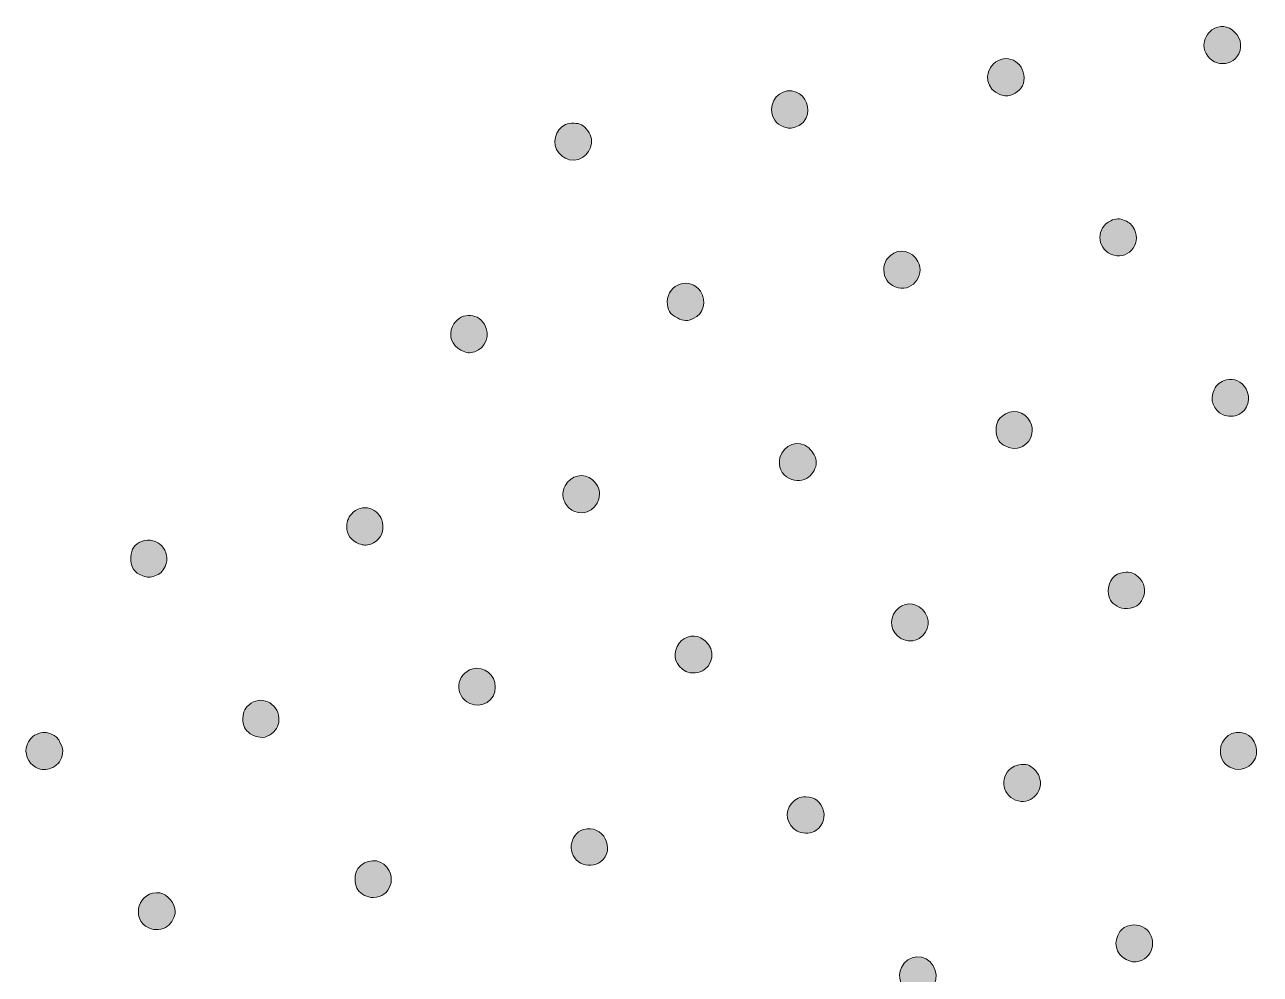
# Model space of a CAD drawing. Extents: x 0 to 500, y 2 to 498.
# Drawn here: x 7.8 to 119.1, y 412.1 to 497.6 of the extents above; entities that cross this region are included whole.
import ezdxf

# ---------------------------------------------------------------- set-up
doc = ezdxf.new("R2010")
doc.units = 0
doc.header["$MEASUREMENT"] = 0
doc.layers.add('LAYER_1', color=7, linetype='Continuous', lineweight=0)

# ---------------------------------------------------------------- blocks, each defined once
blk = doc.blocks.new('Block_0')
at = {"layer": 'LAYER_1', "true_color": 0x000000, "transparency": 33554687}
h = blk.add_hatch(color=18, dxfattribs=at)
h.dxf.hatch_style = 2
edge = h.paths.add_edge_path()
edge.add_spline(control_points=[(116.82, 496.91), (116.23, 497.5), (115.48, 497.57), (114.78, 497.1), (114.4, 496.85), (114.05, 496.18), (114.05, 495.73), (114.05, 495.03), (114.57, 494.34), (115.24, 494.13), (115.88, 493.94), (116.68, 494.19), (117.03, 494.68), (117.55, 495.41), (117.47, 496.26), (116.82, 496.91)], knot_values=[0, 0, 0, 0, 1, 1, 1, 2, 2, 2, 3, 3, 3, 4, 4, 4, 5, 5, 5, 5], degree=3, periodic=0)
h = blk.add_hatch(color=18, dxfattribs=at)
h.dxf.hatch_style = 2
edge = h.paths.add_edge_path()
edge.add_spline(control_points=[(97.86, 492.78), (97.86, 494.29), (96.19, 495.07), (95.11, 494.06), (94.19, 493.2), (94.5, 491.7), (95.67, 491.28), (96.15, 491.11), (96.39, 491.11), (96.81, 491.29), (97.5, 491.57), (97.86, 492.09), (97.86, 492.78)], knot_values=[0, 0, 0, 0, 1, 1, 1, 2, 2, 2, 3, 3, 3, 4, 4, 4, 4], degree=3, periodic=0)
h = blk.add_hatch(color=18, dxfattribs=at)
h.dxf.hatch_style = 2
edge = h.paths.add_edge_path()
edge.add_spline(control_points=[(77.3, 488.38), (77.75, 488.53), (77.99, 488.75), (78.22, 489.19), (78.64, 490.02), (78.2, 491.18), (77.34, 491.51), (76.24, 491.92), (75.12, 491.13), (75.12, 489.94), (75.12, 489.17), (75.49, 488.63), (76.21, 488.38), (76.21, 488.38), (76.21, 488.38), (76.21, 488.38), (76.66, 488.22), (76.85, 488.22), (77.3, 488.38)], knot_values=[0, 0, 0, 0, 1, 1, 1, 2, 2, 2, 3, 3, 3, 4, 4, 4, 5, 5, 5, 6, 6, 6, 6], degree=3, periodic=0)
h = blk.add_hatch(color=18, dxfattribs=at)
h.dxf.hatch_style = 2
edge = h.paths.add_edge_path()
edge.add_spline(control_points=[(58.88, 487.31), (58.81, 487.75), (58.37, 488.37), (58, 488.56), (57.66, 488.74), (56.97, 488.75), (56.56, 488.58), (55.61, 488.18), (55.28, 486.8), (55.96, 486.03), (56.27, 485.67), (56.5, 485.53), (56.92, 485.42), (56.92, 485.42), (56.92, 485.42), (56.92, 485.42), (58.01, 485.16), (59.07, 486.18), (58.88, 487.31)], knot_values=[0, 0, 0, 0, 1, 1, 1, 2, 2, 2, 3, 3, 3, 4, 4, 4, 5, 5, 5, 6, 6, 6, 6], degree=3, periodic=0)
h = blk.add_hatch(color=18, dxfattribs=at)
h.dxf.hatch_style = 2
edge = h.paths.add_edge_path()
edge.add_spline(control_points=[(106.91, 479.95), (106.46, 480.14), (106.13, 480.13), (105.66, 479.92), (104.36, 479.33), (104.37, 477.5), (105.67, 476.91), (107.09, 476.26), (108.5, 477.75), (107.79, 479.14), (107.57, 479.57), (107.36, 479.77), (106.91, 479.95)], knot_values=[0, 0, 0, 0, 1, 1, 1, 2, 2, 2, 3, 3, 3, 4, 4, 4, 4], degree=3, periodic=0)
h = blk.add_hatch(color=18, dxfattribs=at)
h.dxf.hatch_style = 2
edge = h.paths.add_edge_path()
edge.add_spline(control_points=[(85.83, 476.8), (85.38, 476.41), (85.23, 476.08), (85.23, 475.51), (85.23, 474.78), (85.56, 474.28), (86.26, 473.98), (87.63, 473.38), (89.01, 474.92), (88.29, 476.26), (87.77, 477.23), (86.61, 477.49), (85.83, 476.8)], knot_values=[0, 0, 0, 0, 1, 1, 1, 2, 2, 2, 3, 3, 3, 4, 4, 4, 4], degree=3, periodic=0)
h = blk.add_hatch(color=18, dxfattribs=at)
h.dxf.hatch_style = 2
edge = h.paths.add_edge_path()
edge.add_spline(control_points=[(68.7, 473.57), (67.82, 474.91), (65.75, 474.26), (65.72, 472.63), (65.71, 471.92), (65.98, 471.49), (66.63, 471.17), (67.19, 470.88), (67.54, 470.87), (68.06, 471.11), (69, 471.53), (69.3, 472.67), (68.7, 473.57)], knot_values=[0, 0, 0, 0, 1, 1, 1, 2, 2, 2, 3, 3, 3, 4, 4, 4, 4], degree=3, periodic=0)
h = blk.add_hatch(color=18, dxfattribs=at)
h.dxf.hatch_style = 2
edge = h.paths.add_edge_path()
edge.add_spline(control_points=[(49.25, 470.6), (48.57, 471.75), (46.95, 471.65), (46.38, 470.41), (45.99, 469.57), (46.3, 468.71), (47.13, 468.28), (47.69, 468), (47.89, 467.98), (48.37, 468.13), (49.38, 468.47), (49.81, 469.65), (49.25, 470.6)], knot_values=[0, 0, 0, 0, 1, 1, 1, 2, 2, 2, 3, 3, 3, 4, 4, 4, 4], degree=3, periodic=0)
h = blk.add_hatch(color=18, dxfattribs=at)
h.dxf.hatch_style = 2
edge = h.paths.add_edge_path()
edge.add_spline(control_points=[(117.85, 464.79), (117.45, 465.47), (116.77, 465.77), (116.08, 465.59), (115.53, 465.44), (115.18, 465.16), (114.97, 464.71), (114.56, 463.8), (114.89, 462.88), (115.78, 462.46), (116.16, 462.28), (116.8, 462.29), (117.2, 462.47), (118.01, 462.86), (118.33, 463.97), (117.85, 464.79)], knot_values=[0, 0, 0, 0, 1, 1, 1, 2, 2, 2, 3, 3, 3, 4, 4, 4, 5, 5, 5, 5], degree=3, periodic=0)
h = blk.add_hatch(color=18, dxfattribs=at)
h.dxf.hatch_style = 2
edge = h.paths.add_edge_path()
edge.add_spline(control_points=[(95.85, 462.31), (95.45, 461.96), (95.3, 461.51), (95.35, 460.87), (95.4, 460.27), (95.66, 459.88), (96.2, 459.62), (97.66, 458.89), (99.12, 460.35), (98.41, 461.83), (97.93, 462.81), (96.69, 463.05), (95.85, 462.31)], knot_values=[0, 0, 0, 0, 1, 1, 1, 2, 2, 2, 3, 3, 3, 4, 4, 4, 4], degree=3, periodic=0)
h = blk.add_hatch(color=18, dxfattribs=at)
h.dxf.hatch_style = 2
edge = h.paths.add_edge_path()
edge.add_spline(control_points=[(79.14, 458.15), (79.14, 458.57), (78.84, 459.14), (78.46, 459.48), (77.57, 460.26), (76.16, 459.78), (75.87, 458.6), (75.67, 457.77), (75.98, 457.09), (76.73, 456.71), (77.29, 456.43), (77.97, 456.48), (78.44, 456.84), (78.83, 457.13), (79.14, 457.72), (79.14, 458.15)], knot_values=[0, 0, 0, 0, 1, 1, 1, 2, 2, 2, 3, 3, 3, 4, 4, 4, 5, 5, 5, 5], degree=3, periodic=0)
h = blk.add_hatch(color=18, dxfattribs=at)
h.dxf.hatch_style = 2
edge = h.paths.add_edge_path()
edge.add_spline(control_points=[(58.98, 456.59), (58.21, 457.28), (57.01, 457.01), (56.52, 456.05), (56.27, 455.56), (56.25, 455.15), (56.45, 454.67), (56.65, 454.21), (56.85, 454), (57.29, 453.79), (58.38, 453.27), (59.63, 454.09), (59.61, 455.31), (59.61, 455.83), (59.42, 456.21), (58.98, 456.59)], knot_values=[0, 0, 0, 0, 1, 1, 1, 2, 2, 2, 3, 3, 3, 4, 4, 4, 5, 5, 5, 5], degree=3, periodic=0)
h = blk.add_hatch(color=18, dxfattribs=at)
h.dxf.hatch_style = 2
edge = h.paths.add_edge_path()
edge.add_spline(control_points=[(39.01, 450.82), (39.74, 451.07), (40.16, 451.7), (40.1, 452.5), (40, 453.9), (38.46, 454.58), (37.44, 453.68), (37.03, 453.33), (36.85, 452.92), (36.85, 452.4), (36.85, 451.67), (37.25, 451.1), (37.94, 450.85), (37.94, 450.85), (37.94, 450.85), (37.94, 450.85), (38.38, 450.69), (38.6, 450.69), (39.01, 450.82)], knot_values=[0, 0, 0, 0, 1, 1, 1, 2, 2, 2, 3, 3, 3, 4, 4, 4, 5, 5, 5, 6, 6, 6, 6], degree=3, periodic=0)
h = blk.add_hatch(color=18, dxfattribs=at)
h.dxf.hatch_style = 2
edge = h.paths.add_edge_path()
edge.add_spline(control_points=[(19.56, 447.95), (20.03, 448.12), (20.27, 448.34), (20.48, 448.8), (21.12, 450.18), (19.79, 451.59), (18.36, 451.05), (17.75, 450.81), (17.45, 450.37), (17.4, 449.64), (17.34, 448.79), (17.7, 448.23), (18.47, 447.95), (18.47, 447.95), (18.47, 447.95), (18.47, 447.95), (18.92, 447.79), (19.11, 447.79), (19.56, 447.95)], knot_values=[0, 0, 0, 0, 1, 1, 1, 2, 2, 2, 3, 3, 3, 4, 4, 4, 5, 5, 5, 6, 6, 6, 6], degree=3, periodic=0)
h = blk.add_hatch(color=18, dxfattribs=at)
h.dxf.hatch_style = 2
edge = h.paths.add_edge_path()
edge.add_spline(control_points=[(108.53, 445.89), (108.87, 446.63), (108.72, 447.36), (108.12, 447.88), (107.71, 448.24), (107.45, 448.32), (106.84, 448.26), (105.98, 448.18), (105.44, 447.53), (105.44, 446.57), (105.44, 445.96), (105.69, 445.53), (106.24, 445.22), (106.54, 445.04), (106.72, 445.01), (107.17, 445.03), (107.86, 445.07), (108.28, 445.33), (108.53, 445.89)], knot_values=[0, 0, 0, 0, 1, 1, 1, 2, 2, 2, 3, 3, 3, 4, 4, 4, 5, 5, 5, 6, 6, 6, 6], degree=3, periodic=0)
h = blk.add_hatch(color=18, dxfattribs=at)
h.dxf.hatch_style = 2
edge = h.paths.add_edge_path()
edge.add_spline(control_points=[(88.41, 442.32), (89.37, 442.96), (89.49, 444.13), (88.7, 444.93), (87.99, 445.63), (86.96, 445.58), (86.31, 444.82), (85.64, 444.01), (85.85, 442.84), (86.77, 442.32), (86.77, 442.32), (86.77, 442.32), (86.77, 442.32), (87.28, 442.03), (87.99, 442.03), (88.41, 442.32)], knot_values=[0, 0, 0, 0, 1, 1, 1, 2, 2, 2, 3, 3, 3, 4, 4, 4, 5, 5, 5, 5], degree=3, periodic=0)
h = blk.add_hatch(color=18, dxfattribs=at)
h.dxf.hatch_style = 2
edge = h.paths.add_edge_path()
edge.add_spline(control_points=[(68.75, 442.37), (67.98, 442.76), (67.01, 442.42), (66.61, 441.61), (66.18, 440.71), (66.47, 439.86), (67.4, 439.36), (67.84, 439.12), (68.65, 439.2), (69.07, 439.52), (70.08, 440.28), (69.91, 441.78), (68.75, 442.37)], knot_values=[0, 0, 0, 0, 1, 1, 1, 2, 2, 2, 3, 3, 3, 4, 4, 4, 4], degree=3, periodic=0)
h = blk.add_hatch(color=18, dxfattribs=at)
h.dxf.hatch_style = 2
edge = h.paths.add_edge_path()
edge.add_spline(control_points=[(48.19, 439.58), (46.66, 439.17), (46.49, 437.15), (47.93, 436.48), (49.03, 435.97), (50.23, 436.74), (50.23, 437.95), (50.22, 439.06), (49.22, 439.86), (48.19, 439.58)], knot_values=[0, 0, 0, 0, 1, 1, 1, 2, 2, 2, 3, 3, 3, 3], degree=3, periodic=0)
h = blk.add_hatch(color=18, dxfattribs=at)
h.dxf.hatch_style = 2
edge = h.paths.add_edge_path()
edge.add_spline(control_points=[(30.74, 435.16), (30.63, 436.56), (29.06, 437.25), (28.05, 436.34), (27.59, 435.92), (27.46, 435.59), (27.5, 434.92), (27.55, 434.25), (27.75, 433.95), (28.38, 433.63), (29, 433.31), (29.59, 433.35), (30.08, 433.74), (30.59, 434.16), (30.78, 434.57), (30.74, 435.16)], knot_values=[0, 0, 0, 0, 1, 1, 1, 2, 2, 2, 3, 3, 3, 4, 4, 4, 5, 5, 5, 5], degree=3, periodic=0)
h = blk.add_hatch(color=18, dxfattribs=at)
h.dxf.hatch_style = 2
edge = h.paths.add_edge_path()
edge.add_spline(control_points=[(117.76, 433.77), (116.68, 434.18), (115.54, 433.37), (115.54, 432.2), (115.54, 431.43), (115.92, 430.9), (116.63, 430.63), (117.3, 430.39), (118.05, 430.62), (118.5, 431.21), (119.13, 432.04), (118.74, 433.4), (117.76, 433.77)], knot_values=[0, 0, 0, 0, 1, 1, 1, 2, 2, 2, 3, 3, 3, 4, 4, 4, 4], degree=3, periodic=0)
h = blk.add_hatch(color=18, dxfattribs=at)
h.dxf.hatch_style = 2
edge = h.paths.add_edge_path()
edge.add_spline(control_points=[(11.26, 431.96), (11.31, 432.31), (11.28, 432.47), (11.05, 432.91), (10.84, 433.34), (10.7, 433.49), (10.37, 433.66), (9.86, 433.92), (9.42, 433.93), (8.9, 433.69), (8.45, 433.49), (8.07, 432.98), (7.98, 432.46), (7.84, 431.72), (8.35, 430.85), (9.06, 430.62), (9.57, 430.46), (9.92, 430.49), (10.37, 430.71), (10.87, 430.97), (11.17, 431.4), (11.26, 431.96)], knot_values=[0, 0, 0, 0, 1, 1, 1, 2, 2, 2, 3, 3, 3, 4, 4, 4, 5, 5, 5, 6, 6, 6, 7, 7, 7, 7], degree=3, periodic=0)
h = blk.add_hatch(color=18, dxfattribs=at)
h.dxf.hatch_style = 2
edge = h.paths.add_edge_path()
edge.add_spline(control_points=[(98.18, 430.93), (97.73, 431.05), (97.04, 430.92), (96.69, 430.65), (95.55, 429.78), (95.94, 428.03), (97.34, 427.69), (98.58, 427.38), (99.69, 428.68), (99.22, 429.89), (99.05, 430.34), (98.55, 430.84), (98.18, 430.93)], knot_values=[0, 0, 0, 0, 1, 1, 1, 2, 2, 2, 3, 3, 3, 4, 4, 4, 4], degree=3, periodic=0)
h = blk.add_hatch(color=18, dxfattribs=at)
h.dxf.hatch_style = 2
edge = h.paths.add_edge_path()
edge.add_spline(control_points=[(79.79, 426.78), (79.57, 427.61), (79.01, 428.07), (78.21, 428.07), (77.64, 428.07), (77.31, 427.92), (76.92, 427.47), (76.24, 426.7), (76.47, 425.54), (77.41, 424.97), (77.76, 424.76), (78.57, 424.74), (78.95, 424.93), (79.61, 425.27), (79.98, 426.09), (79.79, 426.78)], knot_values=[0, 0, 0, 0, 1, 1, 1, 2, 2, 2, 3, 3, 3, 4, 4, 4, 5, 5, 5, 5], degree=3, periodic=0)
h = blk.add_hatch(color=18, dxfattribs=at)
h.dxf.hatch_style = 2
edge = h.paths.add_edge_path()
edge.add_spline(control_points=[(58.17, 425.12), (56.84, 424.71), (56.67, 422.76), (57.91, 422.1), (58.47, 421.8), (59.23, 421.84), (59.7, 422.2), (61.16, 423.31), (59.92, 425.66), (58.17, 425.12)], knot_values=[0, 0, 0, 0, 1, 1, 1, 2, 2, 2, 3, 3, 3, 3], degree=3, periodic=0)
h = blk.add_hatch(color=18, dxfattribs=at)
h.dxf.hatch_style = 2
edge = h.paths.add_edge_path()
edge.add_spline(control_points=[(38.11, 421.88), (37.72, 421.54), (37.56, 421.09), (37.61, 420.45), (37.66, 419.84), (37.92, 419.45), (38.46, 419.19), (39.93, 418.46), (41.39, 419.92), (40.67, 421.4), (40.19, 422.39), (38.95, 422.62), (38.11, 421.88)], knot_values=[0, 0, 0, 0, 1, 1, 1, 2, 2, 2, 3, 3, 3, 4, 4, 4, 4], degree=3, periodic=0)
h = blk.add_hatch(color=18, dxfattribs=at)
h.dxf.hatch_style = 2
edge = h.paths.add_edge_path()
edge.add_spline(control_points=[(21.4, 417.73), (21.4, 418.44), (20.7, 419.3), (20.02, 419.41), (18.14, 419.73), (17.29, 417.07), (19.01, 416.26), (19.56, 416.01), (20.25, 416.07), (20.71, 416.42), (21.09, 416.71), (21.4, 417.3), (21.4, 417.73)], knot_values=[0, 0, 0, 0, 1, 1, 1, 2, 2, 2, 3, 3, 3, 4, 4, 4, 4], degree=3, periodic=0)
h = blk.add_hatch(color=18, dxfattribs=at)
h.dxf.hatch_style = 2
edge = h.paths.add_edge_path()
edge.add_spline(control_points=[(108.53, 416.37), (107.85, 416.71), (106.9, 416.51), (106.49, 415.94), (105.84, 415.03), (106.09, 413.91), (107.05, 413.43), (107.62, 413.15), (107.97, 413.13), (108.49, 413.37), (109.73, 413.93), (109.76, 415.74), (108.53, 416.37)], knot_values=[0, 0, 0, 0, 1, 1, 1, 2, 2, 2, 3, 3, 3, 4, 4, 4, 4], degree=3, periodic=0)
h = blk.add_hatch(color=18, dxfattribs=at)
h.dxf.hatch_style = 2
edge = h.paths.add_edge_path()
edge.add_spline(control_points=[(89.68, 412.85), (89.01, 413.99), (87.36, 413.9), (86.81, 412.69), (86.42, 411.83), (86.72, 410.97), (87.56, 410.54), (87.99, 410.32), (88.16, 410.29), (88.5, 410.33), (89.7, 410.49), (90.31, 411.78), (89.68, 412.85)], knot_values=[0, 0, 0, 0, 1, 1, 1, 2, 2, 2, 3, 3, 3, 4, 4, 4, 4], degree=3, periodic=0)
at = {"layer": 'LAYER_1'}
for points, knots in [([(116.82, 496.91), (116.23, 497.5), (115.48, 497.57), (114.78, 497.1), (114.4, 496.85), (114.05, 496.18), (114.05, 495.73), (114.05, 495.03), (114.57, 494.34), (115.24, 494.13), (115.88, 493.94), (116.68, 494.19), (117.03, 494.68), (117.55, 495.41), (117.47, 496.26), (116.82, 496.91)], [0, 0, 0, 0, 1, 1, 1, 2, 2, 2, 3, 3, 3, 4, 4, 4, 5, 5, 5, 5]), ([(97.86, 492.78), (97.86, 494.29), (96.19, 495.07), (95.11, 494.06), (94.19, 493.2), (94.5, 491.7), (95.67, 491.28), (96.15, 491.11), (96.39, 491.11), (96.81, 491.29), (97.5, 491.57), (97.86, 492.09), (97.86, 492.78)], [0, 0, 0, 0, 1, 1, 1, 2, 2, 2, 3, 3, 3, 4, 4, 4, 4]), ([(77.3, 488.38), (77.75, 488.53), (77.99, 488.75), (78.22, 489.19), (78.64, 490.02), (78.2, 491.18), (77.34, 491.51), (76.24, 491.92), (75.12, 491.13), (75.12, 489.94), (75.12, 489.17), (75.49, 488.63), (76.21, 488.38), (76.21, 488.38), (76.21, 488.38), (76.21, 488.38), (76.66, 488.22), (76.85, 488.22), (77.3, 488.38)], [0, 0, 0, 0, 1, 1, 1, 2, 2, 2, 3, 3, 3, 4, 4, 4, 5, 5, 5, 6, 6, 6, 6]), ([(58.88, 487.31), (58.81, 487.75), (58.37, 488.37), (58, 488.56), (57.66, 488.74), (56.97, 488.75), (56.56, 488.58), (55.61, 488.18), (55.28, 486.8), (55.96, 486.03), (56.27, 485.67), (56.5, 485.53), (56.92, 485.42), (56.92, 485.42), (56.92, 485.42), (56.92, 485.42), (58.01, 485.16), (59.07, 486.18), (58.88, 487.31)], [0, 0, 0, 0, 1, 1, 1, 2, 2, 2, 3, 3, 3, 4, 4, 4, 5, 5, 5, 6, 6, 6, 6]), ([(106.91, 479.95), (106.46, 480.14), (106.13, 480.13), (105.66, 479.92), (104.36, 479.33), (104.37, 477.5), (105.67, 476.91), (107.09, 476.26), (108.5, 477.75), (107.79, 479.14), (107.57, 479.57), (107.36, 479.77), (106.91, 479.95)], [0, 0, 0, 0, 1, 1, 1, 2, 2, 2, 3, 3, 3, 4, 4, 4, 4]), ([(85.83, 476.8), (85.38, 476.41), (85.23, 476.08), (85.23, 475.51), (85.23, 474.78), (85.56, 474.28), (86.26, 473.98), (87.63, 473.38), (89.01, 474.92), (88.29, 476.26), (87.77, 477.23), (86.61, 477.49), (85.83, 476.8)], [0, 0, 0, 0, 1, 1, 1, 2, 2, 2, 3, 3, 3, 4, 4, 4, 4]), ([(68.7, 473.57), (67.82, 474.91), (65.75, 474.26), (65.72, 472.63), (65.71, 471.92), (65.98, 471.49), (66.63, 471.17), (67.19, 470.88), (67.54, 470.87), (68.06, 471.11), (69, 471.53), (69.3, 472.67), (68.7, 473.57)], [0, 0, 0, 0, 1, 1, 1, 2, 2, 2, 3, 3, 3, 4, 4, 4, 4]), ([(49.25, 470.6), (48.57, 471.75), (46.95, 471.65), (46.38, 470.41), (45.99, 469.57), (46.3, 468.71), (47.13, 468.28), (47.69, 468), (47.89, 467.98), (48.37, 468.13), (49.38, 468.47), (49.81, 469.65), (49.25, 470.6)], [0, 0, 0, 0, 1, 1, 1, 2, 2, 2, 3, 3, 3, 4, 4, 4, 4]), ([(117.85, 464.79), (117.45, 465.47), (116.77, 465.77), (116.08, 465.59), (115.53, 465.44), (115.18, 465.16), (114.97, 464.71), (114.56, 463.8), (114.89, 462.88), (115.78, 462.46), (116.16, 462.28), (116.8, 462.29), (117.2, 462.47), (118.01, 462.86), (118.33, 463.97), (117.85, 464.79)], [0, 0, 0, 0, 1, 1, 1, 2, 2, 2, 3, 3, 3, 4, 4, 4, 5, 5, 5, 5]), ([(95.85, 462.31), (95.45, 461.96), (95.3, 461.51), (95.35, 460.87), (95.4, 460.27), (95.66, 459.88), (96.2, 459.62), (97.66, 458.89), (99.12, 460.35), (98.41, 461.83), (97.93, 462.81), (96.69, 463.05), (95.85, 462.31)], [0, 0, 0, 0, 1, 1, 1, 2, 2, 2, 3, 3, 3, 4, 4, 4, 4]), ([(79.14, 458.15), (79.14, 458.57), (78.84, 459.14), (78.46, 459.48), (77.57, 460.26), (76.16, 459.78), (75.87, 458.6), (75.67, 457.77), (75.98, 457.09), (76.73, 456.71), (77.29, 456.43), (77.97, 456.48), (78.44, 456.84), (78.83, 457.13), (79.14, 457.72), (79.14, 458.15)], [0, 0, 0, 0, 1, 1, 1, 2, 2, 2, 3, 3, 3, 4, 4, 4, 5, 5, 5, 5]), ([(58.98, 456.59), (58.21, 457.28), (57.01, 457.01), (56.52, 456.05), (56.27, 455.56), (56.25, 455.15), (56.45, 454.67), (56.65, 454.21), (56.85, 454), (57.29, 453.79), (58.38, 453.27), (59.63, 454.09), (59.61, 455.31), (59.61, 455.83), (59.42, 456.21), (58.98, 456.59)], [0, 0, 0, 0, 1, 1, 1, 2, 2, 2, 3, 3, 3, 4, 4, 4, 5, 5, 5, 5]), ([(39.01, 450.82), (39.74, 451.07), (40.16, 451.7), (40.1, 452.5), (40, 453.9), (38.46, 454.58), (37.44, 453.68), (37.03, 453.33), (36.85, 452.92), (36.85, 452.4), (36.85, 451.67), (37.25, 451.1), (37.94, 450.85), (37.94, 450.85), (37.94, 450.85), (37.94, 450.85), (38.38, 450.69), (38.6, 450.69), (39.01, 450.82)], [0, 0, 0, 0, 1, 1, 1, 2, 2, 2, 3, 3, 3, 4, 4, 4, 5, 5, 5, 6, 6, 6, 6]), ([(19.56, 447.95), (20.03, 448.12), (20.27, 448.34), (20.48, 448.8), (21.12, 450.18), (19.79, 451.59), (18.36, 451.05), (17.75, 450.81), (17.45, 450.37), (17.4, 449.64), (17.34, 448.79), (17.7, 448.23), (18.47, 447.95), (18.47, 447.95), (18.47, 447.95), (18.47, 447.95), (18.92, 447.79), (19.11, 447.79), (19.56, 447.95)], [0, 0, 0, 0, 1, 1, 1, 2, 2, 2, 3, 3, 3, 4, 4, 4, 5, 5, 5, 6, 6, 6, 6]), ([(108.53, 445.89), (108.87, 446.63), (108.72, 447.36), (108.12, 447.88), (107.71, 448.24), (107.45, 448.32), (106.84, 448.26), (105.98, 448.18), (105.44, 447.53), (105.44, 446.57), (105.44, 445.96), (105.69, 445.53), (106.24, 445.22), (106.54, 445.04), (106.72, 445.01), (107.17, 445.03), (107.86, 445.07), (108.28, 445.33), (108.53, 445.89)], [0, 0, 0, 0, 1, 1, 1, 2, 2, 2, 3, 3, 3, 4, 4, 4, 5, 5, 5, 6, 6, 6, 6]), ([(88.41, 442.32), (89.37, 442.96), (89.49, 444.13), (88.7, 444.93), (87.99, 445.63), (86.96, 445.58), (86.31, 444.82), (85.64, 444.01), (85.85, 442.84), (86.77, 442.32), (86.77, 442.32), (86.77, 442.32), (86.77, 442.32), (87.28, 442.03), (87.99, 442.03), (88.41, 442.32)], [0, 0, 0, 0, 1, 1, 1, 2, 2, 2, 3, 3, 3, 4, 4, 4, 5, 5, 5, 5]), ([(68.75, 442.37), (67.98, 442.76), (67.01, 442.42), (66.61, 441.61), (66.18, 440.71), (66.47, 439.86), (67.4, 439.36), (67.84, 439.12), (68.65, 439.2), (69.07, 439.52), (70.08, 440.28), (69.91, 441.78), (68.75, 442.37)], [0, 0, 0, 0, 1, 1, 1, 2, 2, 2, 3, 3, 3, 4, 4, 4, 4]), ([(48.19, 439.58), (46.66, 439.17), (46.49, 437.15), (47.93, 436.48), (49.03, 435.97), (50.23, 436.74), (50.23, 437.95), (50.22, 439.06), (49.22, 439.86), (48.19, 439.58)], [0, 0, 0, 0, 1, 1, 1, 2, 2, 2, 3, 3, 3, 3]), ([(30.74, 435.16), (30.63, 436.56), (29.06, 437.25), (28.05, 436.34), (27.59, 435.92), (27.46, 435.59), (27.5, 434.92), (27.55, 434.25), (27.75, 433.95), (28.38, 433.63), (29, 433.31), (29.59, 433.35), (30.08, 433.74), (30.59, 434.16), (30.78, 434.57), (30.74, 435.16)], [0, 0, 0, 0, 1, 1, 1, 2, 2, 2, 3, 3, 3, 4, 4, 4, 5, 5, 5, 5]), ([(117.76, 433.77), (116.68, 434.18), (115.54, 433.37), (115.54, 432.2), (115.54, 431.43), (115.92, 430.9), (116.63, 430.63), (117.3, 430.39), (118.05, 430.62), (118.5, 431.21), (119.13, 432.04), (118.74, 433.4), (117.76, 433.77)], [0, 0, 0, 0, 1, 1, 1, 2, 2, 2, 3, 3, 3, 4, 4, 4, 4]), ([(11.26, 431.96), (11.31, 432.31), (11.28, 432.47), (11.05, 432.91), (10.84, 433.34), (10.7, 433.49), (10.37, 433.66), (9.86, 433.92), (9.42, 433.93), (8.9, 433.69), (8.45, 433.49), (8.07, 432.98), (7.98, 432.46), (7.84, 431.72), (8.35, 430.85), (9.06, 430.62), (9.57, 430.46), (9.92, 430.49), (10.37, 430.71), (10.87, 430.97), (11.17, 431.4), (11.26, 431.96)], [0, 0, 0, 0, 1, 1, 1, 2, 2, 2, 3, 3, 3, 4, 4, 4, 5, 5, 5, 6, 6, 6, 7, 7, 7, 7]), ([(98.18, 430.93), (97.73, 431.05), (97.04, 430.92), (96.69, 430.65), (95.55, 429.78), (95.94, 428.03), (97.34, 427.69), (98.58, 427.38), (99.69, 428.68), (99.22, 429.89), (99.05, 430.34), (98.55, 430.84), (98.18, 430.93)], [0, 0, 0, 0, 1, 1, 1, 2, 2, 2, 3, 3, 3, 4, 4, 4, 4]), ([(79.79, 426.78), (79.57, 427.61), (79.01, 428.07), (78.21, 428.07), (77.64, 428.07), (77.31, 427.92), (76.92, 427.47), (76.24, 426.7), (76.47, 425.54), (77.41, 424.97), (77.76, 424.76), (78.57, 424.74), (78.95, 424.93), (79.61, 425.27), (79.98, 426.09), (79.79, 426.78)], [0, 0, 0, 0, 1, 1, 1, 2, 2, 2, 3, 3, 3, 4, 4, 4, 5, 5, 5, 5]), ([(58.17, 425.12), (56.84, 424.71), (56.67, 422.76), (57.91, 422.1), (58.47, 421.8), (59.23, 421.84), (59.7, 422.2), (61.16, 423.31), (59.92, 425.66), (58.17, 425.12)], [0, 0, 0, 0, 1, 1, 1, 2, 2, 2, 3, 3, 3, 3]), ([(38.11, 421.88), (37.72, 421.54), (37.56, 421.09), (37.61, 420.45), (37.66, 419.84), (37.92, 419.45), (38.46, 419.19), (39.93, 418.46), (41.39, 419.92), (40.67, 421.4), (40.19, 422.39), (38.95, 422.62), (38.11, 421.88)], [0, 0, 0, 0, 1, 1, 1, 2, 2, 2, 3, 3, 3, 4, 4, 4, 4]), ([(21.4, 417.73), (21.4, 418.44), (20.7, 419.3), (20.02, 419.41), (18.14, 419.73), (17.29, 417.07), (19.01, 416.26), (19.56, 416.01), (20.25, 416.07), (20.71, 416.42), (21.09, 416.71), (21.4, 417.3), (21.4, 417.73)], [0, 0, 0, 0, 1, 1, 1, 2, 2, 2, 3, 3, 3, 4, 4, 4, 4]), ([(108.53, 416.37), (107.85, 416.71), (106.9, 416.51), (106.49, 415.94), (105.84, 415.03), (106.09, 413.91), (107.05, 413.43), (107.62, 413.15), (107.97, 413.13), (108.49, 413.37), (109.73, 413.93), (109.76, 415.74), (108.53, 416.37)], [0, 0, 0, 0, 1, 1, 1, 2, 2, 2, 3, 3, 3, 4, 4, 4, 4]), ([(89.68, 412.85), (89.01, 413.99), (87.36, 413.9), (86.81, 412.69), (86.42, 411.83), (86.72, 410.97), (87.56, 410.54), (87.99, 410.32), (88.16, 410.29), (88.5, 410.33), (89.7, 410.49), (90.31, 411.78), (89.68, 412.85)], [0, 0, 0, 0, 1, 1, 1, 2, 2, 2, 3, 3, 3, 4, 4, 4, 4])]:
    blk.add_open_spline(points, degree=3, knots=knots, dxfattribs=at)

msp = doc.modelspace()

# ---------------------------------------------------------------- block references
at = {"layer": 'LAYER_1'}
msp.add_blockref('Block_0', (0, 0), dxfattribs=at)

doc.saveas('drawing.dxf')
